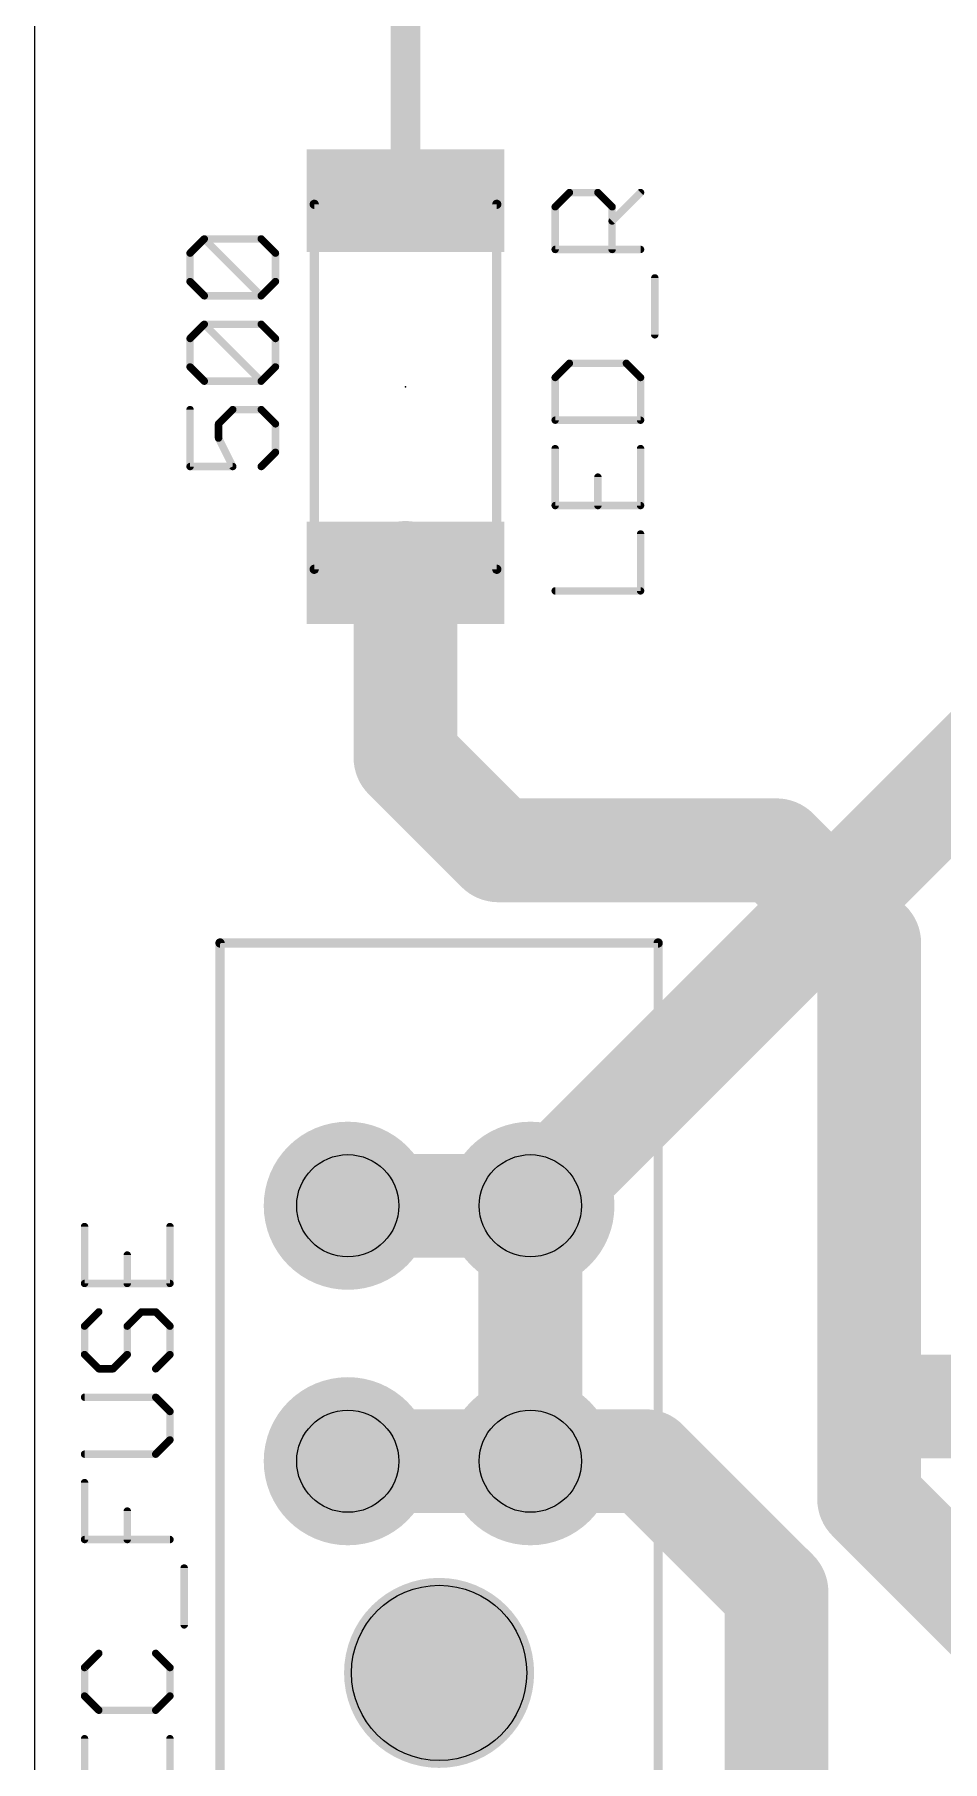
# Model space of a CAD drawing. Extents: x 0 to 5.5, y 0 to 2.75.
# Drawn here: x 0 to 0.489, y 0.959 to 1.89 of the extents above; entities that cross this region are included whole.
import ezdxf

# ---------------------------------------------------------------- set-up
doc = ezdxf.new("R2010")
doc.units = 0
for name, color, linetype in [('1', 14, 'CONTINUOUS'), ('16', 174, 'CONTINUOUS'), ('17', 94, 'CONTINUOUS'), ('20', 178, 'CONTINUOUS'), ('21', 250, 'CONTINUOUS'), ('23', 178, 'CONTINUOUS'), ('29', 250, 'CONTINUOUS'), ('30', 250, 'CONTINUOUS'), ('31', 250, 'CONTINUOUS'), ('44', 250, 'CONTINUOUS')]:
    doc.layers.add(name, color=color, linetype=linetype)

# ---------------------------------------------------------------- blocks, each defined once
blk = doc.blocks.new('RECT')
blk.add_solid([(-0.5, -0.5), (0.5, -0.5), (-0.5, 0.5), (0.5, 0.5)])
blk = doc.blocks.new('ROUNDP')
at = {"const_width": 0.5}
blk.add_lwpolyline([(0, -0.25, 1), (0, 0.25, 1), (0, -0.25)], format="xyb", dxfattribs=at)

msp = doc.modelspace()

# ---------------------------------------------------------------- linework, layer by layer
at = {"layer": '1'}
for points, const_width in [([(0.2, 2.041), (0.2, 1.800394)], 0.016), ([(0.2, 1.599606), (0.2, 1.5)], 0.056), ([(0.2, 1.5), (0.25, 1.45)], 0.056), ([(0.25, 1.45), (0.4, 1.45)], 0.056), ([(0.4, 1.45), (0.45, 1.4)], 0.056), ([(0.45, 1.4), (0.45, 1.15)], 0.056), ([(0.267323, 1.258268), (0.168898, 1.258268)], 0.056), ([(0.267323, 1.120472), (0.267323, 1.258268)], 0.056), ([(0.45, 1.15), (0.45, 1.1)], 0.056), ([(0.569291, 1.15), (0.45, 1.15)], 0.056), ([(0.168898, 1.120472), (0.267323, 1.120472)], 0.056), ([(0.267323, 1.120472), (0.329528, 1.120472)], 0.056), ([(0.329528, 1.120472), (0.4, 1.05)], 0.056), ([(0.45, 1.1), (0.55, 1)], 0.056), ([(0.4, 1.05), (0.4, 0.5)], 0.056)]:
    msp.add_lwpolyline(points, dxfattribs=dict(at, const_width=const_width))
for points, const_width in [([(0.196, 1.800394, 1), (0.204, 1.800394)], 0.008), ([(0.214, 1.599606, 1), (0.186, 1.599606)], 0.028), ([(0.209899, 1.509899, 1), (0.190101, 1.490101)], 0.028), ([(0.186, 1.5, 1), (0.214, 1.5)], 0.028), ([(0.25, 1.464, 1), (0.25, 1.436)], 0.028), ([(0.240101, 1.440101, 1), (0.259899, 1.459899)], 0.028), ([(0.409899, 1.459899, 1), (0.390101, 1.440101)], 0.028), ([(0.4, 1.436, 1), (0.4, 1.464)], 0.028), ([(0.464, 1.4, 1), (0.436, 1.4)], 0.028), ([(0.440101, 1.390101, 1), (0.459899, 1.409899)], 0.028), ([(0.168898, 1.272268, 1), (0.168898, 1.244268)], 0.028), ([(0.281323, 1.258268, 1), (0.253323, 1.258268)], 0.028), ([(0.267323, 1.244268, 1), (0.267323, 1.272268)], 0.028), ([(0.464, 1.15, 1), (0.436, 1.15)], 0.028), ([(0.45, 1.164, 1), (0.45, 1.136)], 0.028), ([(0.436, 1.15, 1), (0.464, 1.15)], 0.028), ([(0.168898, 1.134472, 1), (0.168898, 1.106472)], 0.028), ([(0.267323, 1.134472, 1), (0.267323, 1.106472)], 0.028), ([(0.267323, 1.106472, 1), (0.267323, 1.134472)], 0.028), ([(0.339427, 1.130372, 1), (0.319628, 1.110573)], 0.028), ([(0.329528, 1.106472, 1), (0.329528, 1.134472)], 0.028), ([(0.253323, 1.120472, 1), (0.281323, 1.120472)], 0.028), ([(0.459899, 1.109899, 1), (0.440101, 1.090101)], 0.028), ([(0.436, 1.1, 1), (0.464, 1.1)], 0.028), ([(0.414, 1.05, 1), (0.386, 1.05)], 0.028), ([(0.390101, 1.040101, 1), (0.409899, 1.059899)], 0.028)]:
    msp.add_lwpolyline(points, format="xyb", dxfattribs=dict(at, const_width=const_width))
at = {"layer": '16', "const_width": 0.056}
msp.add_lwpolyline([(0.559055, 1.55), (0.267323, 1.258268)], dxfattribs=at)
at = {"layer": '16', "const_width": 0.028}
msp.add_lwpolyline([(0.257423, 1.268167, 1), (0.277222, 1.248368)], format="xyb", dxfattribs=at)
at = {"layer": '20'}
msp.add_line((0, 2.75), (0, 0), dxfattribs=at)
msp.add_circle((0.21811, 1.006299), 0.047244, dxfattribs=at)
at = {"layer": '21'}
for points, const_width in [([(0.150787, 1.601575), (0.150787, 1.798425)], 0.005), ([(0.150787, 1.798425), (0.249213, 1.798425)], 0.005), ([(0.249213, 1.798425), (0.249213, 1.601575)], 0.005), ([(0.280701, 1.79709), (0.288374, 1.804763)], 0.004), ([(0.280701, 1.77407), (0.280701, 1.79709)], 0.004), ([(0.288374, 1.804763), (0.303721, 1.804763)], 0.004), ([(0.303721, 1.804763), (0.311394, 1.79709)], 0.004), ([(0.311394, 1.789417), (0.32674, 1.804763)], 0.004), ([(0.311394, 1.79709), (0.311394, 1.77407)], 0.004), ([(0.083851, 1.77209), (0.091524, 1.779764)], 0.004), ([(0.091524, 1.779764), (0.122217, 1.779764)], 0.004), ([(0.122217, 1.749071), (0.091524, 1.779764)], 0.004), ([(0.122217, 1.779764), (0.12989, 1.77209)], 0.004), ([(0.083851, 1.756744), (0.083851, 1.77209)], 0.004), ([(0.12989, 1.77209), (0.12989, 1.756744)], 0.004), ([(0.32674, 1.77407), (0.280701, 1.77407)], 0.004), ([(0.334413, 1.728031), (0.334413, 1.758724)], 0.004), ([(0.091524, 1.749071), (0.083851, 1.756744)], 0.004), ([(0.12989, 1.756744), (0.122217, 1.749071)], 0.004), ([(0.122217, 1.749071), (0.091524, 1.749071)], 0.004), ([(0.083851, 1.726051), (0.091524, 1.733724)], 0.004), ([(0.091524, 1.733724), (0.122217, 1.733724)], 0.004), ([(0.122217, 1.703031), (0.091524, 1.733724)], 0.004), ([(0.122217, 1.733724), (0.12989, 1.726051)], 0.004), ([(0.083851, 1.710705), (0.083851, 1.726051)], 0.004), ([(0.12989, 1.726051), (0.12989, 1.710705)], 0.004), ([(0.288374, 1.712685), (0.280701, 1.705012)], 0.004), ([(0.319067, 1.712685), (0.288374, 1.712685)], 0.004), ([(0.32674, 1.705012), (0.319067, 1.712685)], 0.004), ([(0.091524, 1.703031), (0.083851, 1.710705)], 0.004), ([(0.122217, 1.703031), (0.091524, 1.703031)], 0.004), ([(0.12989, 1.710705), (0.122217, 1.703031)], 0.004), ([(0.280701, 1.705012), (0.280701, 1.681992)], 0.004), ([(0.32674, 1.681992), (0.32674, 1.705012)], 0.004), ([(0.083851, 1.687685), (0.083851, 1.656992)], 0.004), ([(0.099197, 1.680012), (0.10687, 1.687685)], 0.004), ([(0.10687, 1.687685), (0.122217, 1.687685)], 0.004), ([(0.122217, 1.687685), (0.12989, 1.680012)], 0.004), ([(0.099197, 1.672339), (0.099197, 1.680012)], 0.004), ([(0.12989, 1.680012), (0.12989, 1.664665)], 0.004), ([(0.280701, 1.681992), (0.32674, 1.681992)], 0.004), ([(0.10687, 1.656992), (0.099197, 1.672339)], 0.004), ([(0.280701, 1.666646), (0.280701, 1.635953)], 0.004), ([(0.32674, 1.635953), (0.32674, 1.666646)], 0.004), ([(0.083851, 1.656992), (0.10687, 1.656992)], 0.004), ([(0.12989, 1.664665), (0.122217, 1.656992)], 0.004), ([(0.303721, 1.635953), (0.303721, 1.651299)], 0.004), ([(0.280701, 1.635953), (0.32674, 1.635953)], 0.004), ([(0.32674, 1.589914), (0.32674, 1.620606)], 0.004), ([(0.249213, 1.601575), (0.150787, 1.601575)], 0.005), ([(0.280701, 1.589914), (0.32674, 1.589914)], 0.004), ([(0.1, 1.4), (0.1, 0.612598)], 0.005), ([(0.33622, 1.4), (0.1, 1.4)], 0.005), ([(0.33622, 0.612598), (0.33622, 1.4)], 0.005), ([(0.026961, 1.247046), (0.026961, 1.216353)], 0.004), ([(0.073, 1.216353), (0.073, 1.247046)], 0.004), ([(0.04998, 1.216353), (0.04998, 1.2317)], 0.004), ([(0.026961, 1.216353), (0.073, 1.216353)], 0.004), ([(0.034634, 1.201007), (0.026961, 1.193334)], 0.004), ([(0.04998, 1.193334), (0.057654, 1.201007)], 0.004), ([(0.057654, 1.201007), (0.065327, 1.201007)], 0.004), ([(0.065327, 1.201007), (0.073, 1.193334)], 0.004), ([(0.026961, 1.193334), (0.026961, 1.177987)], 0.004), ([(0.04998, 1.177987), (0.04998, 1.193334)], 0.004), ([(0.073, 1.193334), (0.073, 1.177987)], 0.004), ([(0.026961, 1.177987), (0.034634, 1.170314)], 0.004), ([(0.042307, 1.170314), (0.04998, 1.177987)], 0.004), ([(0.073, 1.177987), (0.065327, 1.170314)], 0.004), ([(0.034634, 1.170314), (0.042307, 1.170314)], 0.004), ([(0.065327, 1.154968), (0.026961, 1.154968)], 0.004), ([(0.073, 1.147294), (0.065327, 1.154968)], 0.004), ([(0.073, 1.131948), (0.073, 1.147294)], 0.004), ([(0.065327, 1.124275), (0.073, 1.131948)], 0.004), ([(0.026961, 1.124275), (0.065327, 1.124275)], 0.004), ([(0.026961, 1.078235), (0.026961, 1.108928)], 0.004), ([(0.04998, 1.078235), (0.04998, 1.093582)], 0.004), ([(0.073, 1.078235), (0.026961, 1.078235)], 0.004), ([(0.080673, 1.032196), (0.080673, 1.062889)], 0.004), ([(0.034634, 1.01685), (0.026961, 1.009177)], 0.004), ([(0.073, 1.009177), (0.065327, 1.01685)], 0.004), ([(0.026961, 1.009177), (0.026961, 0.99383)], 0.004), ([(0.073, 0.99383), (0.073, 1.009177)], 0.004), ([(0.026961, 0.99383), (0.034634, 0.986157)], 0.004), ([(0.034634, 0.986157), (0.065327, 0.986157)], 0.004), ([(0.065327, 0.986157), (0.073, 0.99383)], 0.004), ([(0.026961, 0.970811), (0.026961, 0.940118)], 0.004), ([(0.073, 0.940118), (0.073, 0.970811)], 0.004)]:
    msp.add_lwpolyline(points, dxfattribs=dict(at, const_width=const_width))
for points, const_width in [([(0.152037, 1.798425, 1), (0.149537, 1.798425)], 0.0025), ([(0.150787, 1.799675, 1), (0.150787, 1.797175)], 0.0025), ([(0.250463, 1.798425, 1), (0.247963, 1.798425)], 0.0025), ([(0.249213, 1.797175, 1), (0.249213, 1.799675)], 0.0025), ([(0.281701, 1.79709, 1), (0.279701, 1.79709)], 0.002), ([(0.279994, 1.797797, 1), (0.281408, 1.796383)], 0.002), ([(0.288374, 1.805763, 1), (0.288374, 1.803763)], 0.002), ([(0.289081, 1.804056, 1), (0.287667, 1.80547)], 0.002), ([(0.304428, 1.80547, 1), (0.303013, 1.804056)], 0.002), ([(0.303721, 1.803763, 1), (0.303721, 1.805763)], 0.002), ([(0.312394, 1.79709, 1), (0.310394, 1.79709)], 0.002), ([(0.310687, 1.796383, 1), (0.312101, 1.797797)], 0.002), ([(0.327447, 1.804056, 1), (0.326033, 1.80547)], 0.002), ([(0.310687, 1.790124, 1), (0.312101, 1.78871)], 0.002), ([(0.091524, 1.780764, 1), (0.091524, 1.778764)], 0.002), ([(0.092231, 1.780471, 1), (0.090817, 1.779056)], 0.002), ([(0.092231, 1.779056, 1), (0.090817, 1.780471)], 0.002), ([(0.122924, 1.780471, 1), (0.12151, 1.779056)], 0.002), ([(0.122217, 1.778764, 1), (0.122217, 1.780764)], 0.002), ([(0.083143, 1.772797, 1), (0.084558, 1.771383)], 0.002), ([(0.084851, 1.77209, 1), (0.082851, 1.77209)], 0.002), ([(0.13089, 1.77209, 1), (0.12889, 1.77209)], 0.002), ([(0.129183, 1.771383, 1), (0.130597, 1.772797)], 0.002), ([(0.280701, 1.77507, 1), (0.280701, 1.77307)], 0.002), ([(0.279701, 1.77407, 1), (0.281701, 1.77407)], 0.002), ([(0.310394, 1.77407, 1), (0.312394, 1.77407)], 0.002), ([(0.32674, 1.77307, 1), (0.32674, 1.77507)], 0.002), ([(0.335413, 1.758724, 1), (0.333413, 1.758724)], 0.002), ([(0.084558, 1.757451, 1), (0.083143, 1.756037)], 0.002), ([(0.082851, 1.756744, 1), (0.084851, 1.756744)], 0.002), ([(0.12889, 1.756744, 1), (0.13089, 1.756744)], 0.002), ([(0.130597, 1.756037, 1), (0.129183, 1.757451)], 0.002), ([(0.091524, 1.750071, 1), (0.091524, 1.748071)], 0.002), ([(0.090817, 1.748364, 1), (0.092231, 1.749778)], 0.002), ([(0.12151, 1.749778, 1), (0.122924, 1.748364)], 0.002), ([(0.12151, 1.748364, 1), (0.122924, 1.749778)], 0.002), ([(0.122217, 1.748071, 1), (0.122217, 1.750071)], 0.002), ([(0.091524, 1.734724, 1), (0.091524, 1.732724)], 0.002), ([(0.092231, 1.734431, 1), (0.090817, 1.733017)], 0.002), ([(0.092231, 1.733017, 1), (0.090817, 1.734431)], 0.002), ([(0.122924, 1.734431, 1), (0.12151, 1.733017)], 0.002), ([(0.122217, 1.732724, 1), (0.122217, 1.734724)], 0.002), ([(0.083143, 1.726758, 1), (0.084558, 1.725344)], 0.002), ([(0.084851, 1.726051, 1), (0.082851, 1.726051)], 0.002), ([(0.13089, 1.726051, 1), (0.12889, 1.726051)], 0.002), ([(0.129183, 1.725344, 1), (0.130597, 1.726758)], 0.002), ([(0.333413, 1.728031, 1), (0.335413, 1.728031)], 0.002), ([(0.288374, 1.713685, 1), (0.288374, 1.711685)], 0.002), ([(0.289081, 1.711978, 1), (0.287667, 1.713392)], 0.002), ([(0.319774, 1.713392, 1), (0.31836, 1.711978)], 0.002), ([(0.319067, 1.711685, 1), (0.319067, 1.713685)], 0.002), ([(0.084558, 1.711412, 1), (0.083143, 1.709997)], 0.002), ([(0.082851, 1.710705, 1), (0.084851, 1.710705)], 0.002), ([(0.091524, 1.704031, 1), (0.091524, 1.702031)], 0.002), ([(0.090817, 1.702324, 1), (0.092231, 1.703739)], 0.002), ([(0.12151, 1.703739, 1), (0.122924, 1.702324)], 0.002), ([(0.12151, 1.702324, 1), (0.122924, 1.703739)], 0.002), ([(0.122217, 1.702031, 1), (0.122217, 1.704031)], 0.002), ([(0.12889, 1.710705, 1), (0.13089, 1.710705)], 0.002), ([(0.130597, 1.709997, 1), (0.129183, 1.711412)], 0.002), ([(0.281701, 1.705012, 1), (0.279701, 1.705012)], 0.002), ([(0.279994, 1.705719, 1), (0.281408, 1.704304)], 0.002), ([(0.32774, 1.705012, 1), (0.32574, 1.705012)], 0.002), ([(0.326033, 1.704304, 1), (0.327447, 1.705719)], 0.002), ([(0.084851, 1.687685, 1), (0.082851, 1.687685)], 0.002), ([(0.10687, 1.688685, 1), (0.10687, 1.686685)], 0.002), ([(0.107577, 1.686978, 1), (0.106163, 1.688392)], 0.002), ([(0.122924, 1.688392, 1), (0.12151, 1.686978)], 0.002), ([(0.122217, 1.686685, 1), (0.122217, 1.688685)], 0.002), ([(0.100197, 1.680012, 1), (0.098197, 1.680012)], 0.002), ([(0.09849, 1.680719, 1), (0.099904, 1.679305)], 0.002), ([(0.13089, 1.680012, 1), (0.12889, 1.680012)], 0.002), ([(0.129183, 1.679305, 1), (0.130597, 1.680719)], 0.002), ([(0.280701, 1.682992, 1), (0.280701, 1.680992)], 0.002), ([(0.279701, 1.681992, 1), (0.281701, 1.681992)], 0.002), ([(0.32574, 1.681992, 1), (0.32774, 1.681992)], 0.002), ([(0.32674, 1.680992, 1), (0.32674, 1.682992)], 0.002), ([(0.100091, 1.672786, 1), (0.098303, 1.671891)], 0.002), ([(0.098197, 1.672339, 1), (0.100197, 1.672339)], 0.002), ([(0.281701, 1.666646, 1), (0.279701, 1.666646)], 0.002), ([(0.32774, 1.666646, 1), (0.32574, 1.666646)], 0.002), ([(0.083851, 1.657992, 1), (0.083851, 1.655992)], 0.002), ([(0.105976, 1.656545, 1), (0.107765, 1.657439)], 0.002), ([(0.10687, 1.655992, 1), (0.10687, 1.657992)], 0.002), ([(0.12151, 1.657699, 1), (0.122924, 1.656285)], 0.002), ([(0.12889, 1.664665, 1), (0.13089, 1.664665)], 0.002), ([(0.130597, 1.663958, 1), (0.129183, 1.665372)], 0.002), ([(0.082851, 1.656992, 1), (0.084851, 1.656992)], 0.002), ([(0.304721, 1.651299, 1), (0.302721, 1.651299)], 0.002), ([(0.280701, 1.636953, 1), (0.280701, 1.634953)], 0.002), ([(0.279701, 1.635953, 1), (0.281701, 1.635953)], 0.002), ([(0.302721, 1.635953, 1), (0.304721, 1.635953)], 0.002), ([(0.32574, 1.635953, 1), (0.32774, 1.635953)], 0.002), ([(0.32674, 1.634953, 1), (0.32674, 1.636953)], 0.002), ([(0.32774, 1.620606, 1), (0.32574, 1.620606)], 0.002), ([(0.150787, 1.602825, 1), (0.150787, 1.600325)], 0.0025), ([(0.149537, 1.601575, 1), (0.152037, 1.601575)], 0.0025), ([(0.247963, 1.601575, 1), (0.250463, 1.601575)], 0.0025), ([(0.249213, 1.600325, 1), (0.249213, 1.602825)], 0.0025), ([(0.280701, 1.590914, 1), (0.280701, 1.588914)], 0.002), ([(0.32574, 1.589914, 1), (0.32774, 1.589914)], 0.002), ([(0.32674, 1.588914, 1), (0.32674, 1.590914)], 0.002), ([(0.10125, 1.4, 1), (0.09875, 1.4)], 0.0025), ([(0.1, 1.40125, 1), (0.1, 1.39875)], 0.0025), ([(0.33747, 1.4, 1), (0.33497, 1.4)], 0.0025), ([(0.33622, 1.39875, 1), (0.33622, 1.40125)], 0.0025), ([(0.027961, 1.247046, 1), (0.025961, 1.247046)], 0.002), ([(0.074, 1.247046, 1), (0.072, 1.247046)], 0.002), ([(0.05098, 1.2317, 1), (0.04898, 1.2317)], 0.002), ([(0.026961, 1.217353, 1), (0.026961, 1.215353)], 0.002), ([(0.025961, 1.216353, 1), (0.027961, 1.216353)], 0.002), ([(0.04898, 1.216353, 1), (0.05098, 1.216353)], 0.002), ([(0.072, 1.216353, 1), (0.074, 1.216353)], 0.002), ([(0.073, 1.215353, 1), (0.073, 1.217353)], 0.002), ([(0.035341, 1.2003, 1), (0.033927, 1.201714)], 0.002), ([(0.057654, 1.202007, 1), (0.057654, 1.200007)], 0.002), ([(0.058361, 1.2003, 1), (0.056947, 1.201714)], 0.002), ([(0.066034, 1.201714, 1), (0.06462, 1.2003)], 0.002), ([(0.065327, 1.200007, 1), (0.065327, 1.202007)], 0.002), ([(0.027961, 1.193334, 1), (0.025961, 1.193334)], 0.002), ([(0.026254, 1.194041, 1), (0.027668, 1.192626)], 0.002), ([(0.05098, 1.193334, 1), (0.04898, 1.193334)], 0.002), ([(0.049273, 1.194041, 1), (0.050688, 1.192626)], 0.002), ([(0.074, 1.193334, 1), (0.072, 1.193334)], 0.002), ([(0.072293, 1.192626, 1), (0.073707, 1.194041)], 0.002), ([(0.027668, 1.178694, 1), (0.026254, 1.17728)], 0.002), ([(0.025961, 1.177987, 1), (0.027961, 1.177987)], 0.002), ([(0.04898, 1.177987, 1), (0.05098, 1.177987)], 0.002), ([(0.050688, 1.17728, 1), (0.049273, 1.178694)], 0.002), ([(0.072, 1.177987, 1), (0.074, 1.177987)], 0.002), ([(0.073707, 1.17728, 1), (0.072293, 1.178694)], 0.002), ([(0.034634, 1.171314, 1), (0.034634, 1.169314)], 0.002), ([(0.033927, 1.169607, 1), (0.035341, 1.171021)], 0.002), ([(0.0416, 1.171021, 1), (0.043014, 1.169607)], 0.002), ([(0.042307, 1.169314, 1), (0.042307, 1.171314)], 0.002), ([(0.06462, 1.171021, 1), (0.066034, 1.169607)], 0.002), ([(0.026961, 1.155968, 1), (0.026961, 1.153968)], 0.002), ([(0.066034, 1.155675, 1), (0.06462, 1.15426)], 0.002), ([(0.065327, 1.153968, 1), (0.065327, 1.155968)], 0.002), ([(0.074, 1.147294, 1), (0.072, 1.147294)], 0.002), ([(0.072293, 1.146587, 1), (0.073707, 1.148001)], 0.002), ([(0.072, 1.131948, 1), (0.074, 1.131948)], 0.002), ([(0.073707, 1.131241, 1), (0.072293, 1.132655)], 0.002), ([(0.026961, 1.125275, 1), (0.026961, 1.123275)], 0.002), ([(0.06462, 1.124982, 1), (0.066034, 1.123568)], 0.002), ([(0.065327, 1.123275, 1), (0.065327, 1.125275)], 0.002), ([(0.027961, 1.108928, 1), (0.025961, 1.108928)], 0.002), ([(0.05098, 1.093582, 1), (0.04898, 1.093582)], 0.002), ([(0.026961, 1.079235, 1), (0.026961, 1.077235)], 0.002), ([(0.025961, 1.078235, 1), (0.027961, 1.078235)], 0.002), ([(0.04898, 1.078235, 1), (0.05098, 1.078235)], 0.002), ([(0.073, 1.077235, 1), (0.073, 1.079235)], 0.002), ([(0.081673, 1.062889, 1), (0.079673, 1.062889)], 0.002), ([(0.079673, 1.032196, 1), (0.081673, 1.032196)], 0.002), ([(0.035341, 1.016143, 1), (0.033927, 1.017557)], 0.002), ([(0.066034, 1.017557, 1), (0.06462, 1.016143)], 0.002), ([(0.027961, 1.009177, 1), (0.025961, 1.009177)], 0.002), ([(0.026254, 1.009884, 1), (0.027668, 1.008469)], 0.002), ([(0.074, 1.009177, 1), (0.072, 1.009177)], 0.002), ([(0.072293, 1.008469, 1), (0.073707, 1.009884)], 0.002), ([(0.027668, 0.994537, 1), (0.026254, 0.993123)], 0.002), ([(0.025961, 0.99383, 1), (0.027961, 0.99383)], 0.002), ([(0.034634, 0.987157, 1), (0.034634, 0.985157)], 0.002), ([(0.033927, 0.98545, 1), (0.035341, 0.986864)], 0.002), ([(0.06462, 0.986864, 1), (0.066034, 0.98545)], 0.002), ([(0.065327, 0.985157, 1), (0.065327, 0.987157)], 0.002), ([(0.072, 0.99383, 1), (0.074, 0.99383)], 0.002), ([(0.073707, 0.993123, 1), (0.072293, 0.994537)], 0.002), ([(0.027961, 0.970811, 1), (0.025961, 0.970811)], 0.002), ([(0.074, 0.970811, 1), (0.072, 0.970811)], 0.002)]:
    msp.add_lwpolyline(points, format="xyb", dxfattribs=dict(at, const_width=const_width))
at = {"layer": '23'}
for p in [(0.2, 1.7), (0.1, 1.4)]:
    msp.add_point(p, dxfattribs=at)
at = {"layer": '29', "const_width": 0.051244}
msp.add_lwpolyline([(0.21811, 0.980677, 1), (0.21811, 1.031921, 1), (0.21811, 0.980677)], format="xyb", dxfattribs=at)
at = {"layer": '30', "const_width": 0.051244}
msp.add_lwpolyline([(0.21811, 0.980677, 1), (0.21811, 1.031921, 1), (0.21811, 0.980677)], format="xyb", dxfattribs=at)
at = {"layer": '44'}
for centre in [(0.168898, 1.258268), (0.267323, 1.258268), (0.168898, 1.120472), (0.267323, 1.120472)]:
    msp.add_circle(centre, 0.027559, dxfattribs=at)

# ---------------------------------------------------------------- block references
at = {"layer": '1', "xscale": 0.047244, "yscale": 0.098425, "rotation": 270}
for p in [(0.2, 1.800394), (0.2, 1.599606)]:
    msp.add_blockref('RECT', p, dxfattribs=at)
at = {"layer": '17', "xscale": 0.082677, "yscale": 0.082677, "rotation": 270}
for p in [(0.168898, 1.258268), (0.168898, 1.258268), (0.267323, 1.258268), (0.267323, 1.258268), (0.168898, 1.120472), (0.168898, 1.120472), (0.267323, 1.120472), (0.267323, 1.120472)]:
    msp.add_blockref('ROUNDP', p, dxfattribs=at)
at = {"layer": '29', "rotation": 270}
for name, p, xscale, yscale in [('RECT', (0.2, 1.800394), 0.055244, 0.106425), ('RECT', (0.2, 1.599606), 0.055244, 0.106425), ('ROUNDP', (0.168898, 1.258268), 0.090677, 0.090677), ('ROUNDP', (0.267323, 1.258268), 0.090677, 0.090677), ('ROUNDP', (0.168898, 1.120472), 0.090677, 0.090677), ('ROUNDP', (0.267323, 1.120472), 0.090677, 0.090677)]:
    msp.add_blockref(name, p, dxfattribs=dict(at, xscale=xscale, yscale=yscale))
at = {"layer": '30', "xscale": 0.090677, "yscale": 0.090677, "rotation": 270}
for p in [(0.168898, 1.258268), (0.267323, 1.258268), (0.168898, 1.120472), (0.267323, 1.120472)]:
    msp.add_blockref('ROUNDP', p, dxfattribs=at)
at = {"layer": '31', "xscale": 0.047244, "yscale": 0.098425, "rotation": 270}
for p in [(0.2, 1.800394), (0.2, 1.599606)]:
    msp.add_blockref('RECT', p, dxfattribs=at)

doc.saveas('drawing.dxf')
